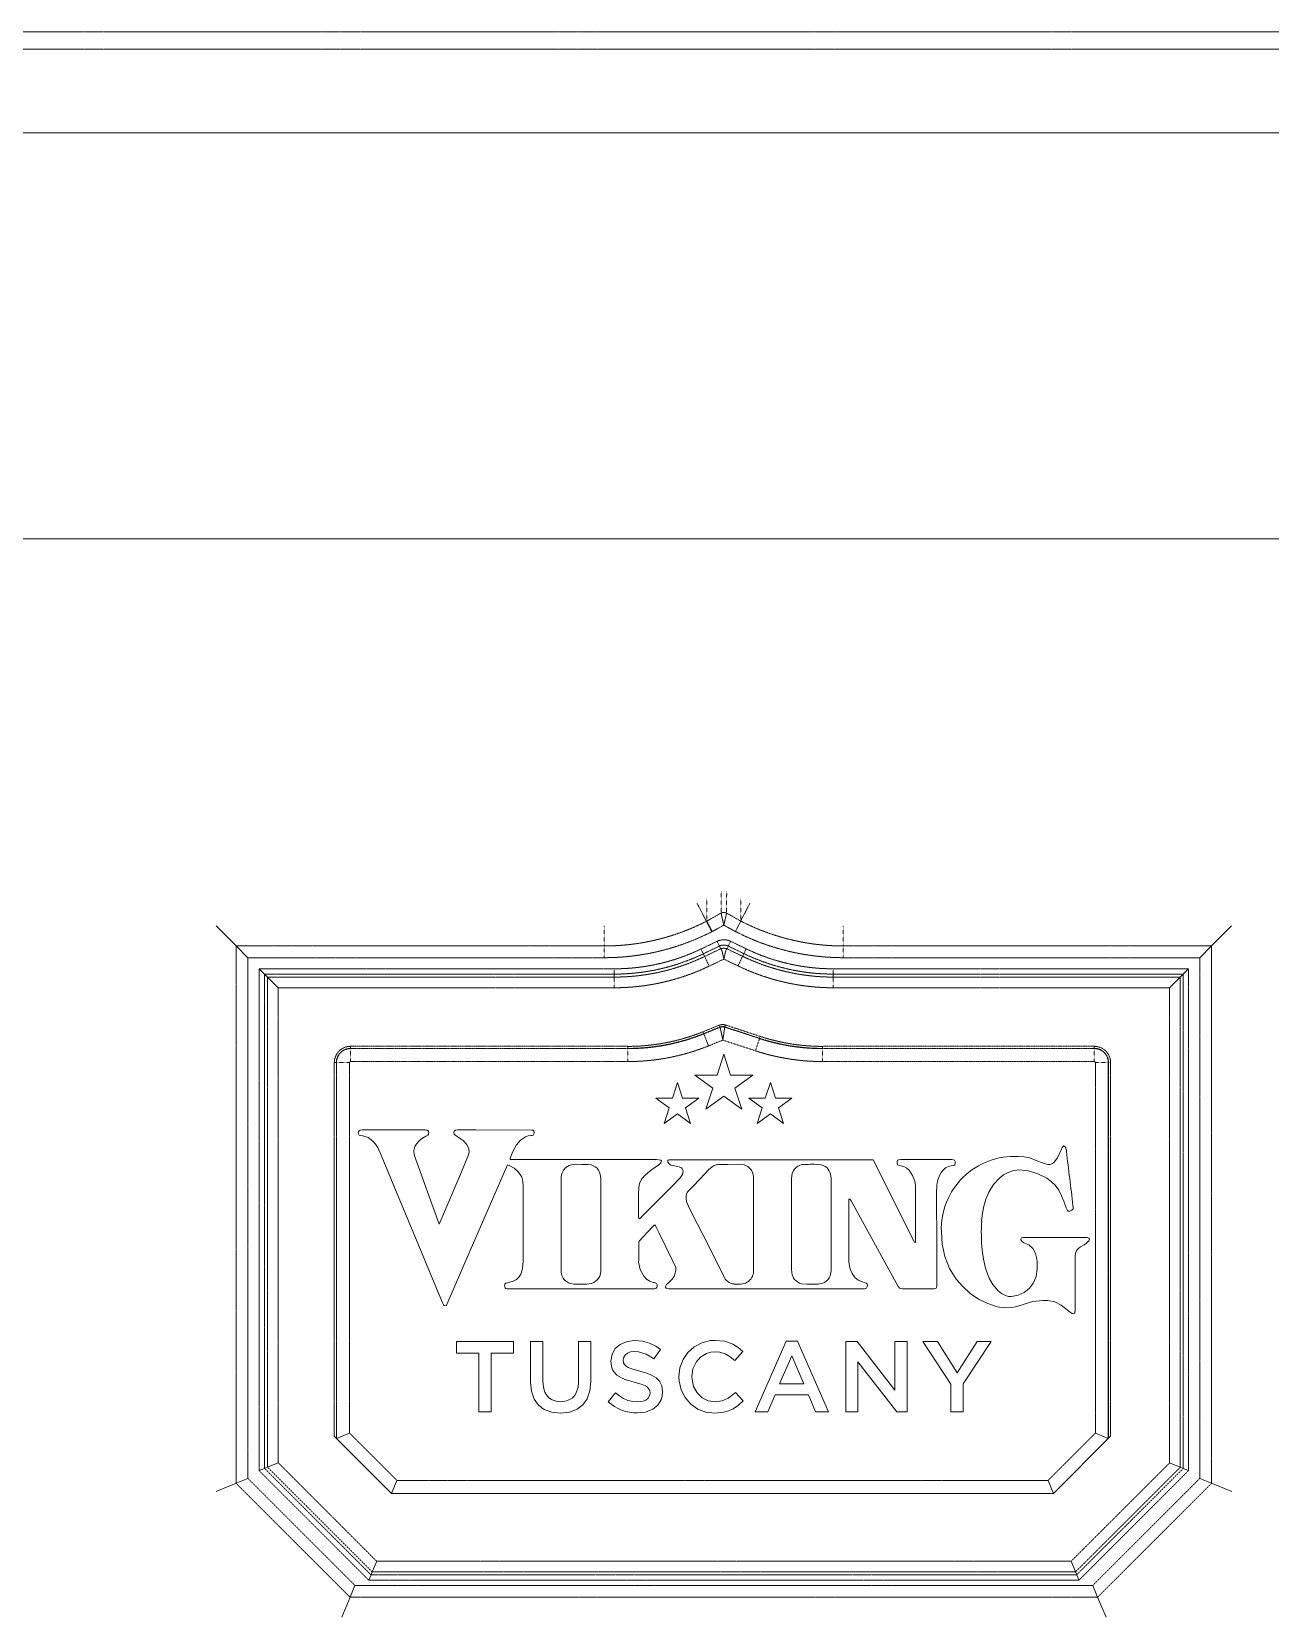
# Model space of a CAD drawing. Header units: millimetres. Extents: x 46989 to 543236, y 252623 to 526638.
# Drawn here: x 130112 to 132308, y 492769 to 495580 of the extents above; entities that cross this region are included whole.
import ezdxf

# ---------------------------------------------------------------- set-up
doc = ezdxf.new("R2010")
doc.units = ezdxf.units.MM
doc.linetypes.add('PHANTOM', pattern=[20, 10, -2, 2, -2, 2, -2])

msp = doc.modelspace()

# ---------------------------------------------------------------- linework, layer by layer
at = {"color": 7, "linetype": 'PHANTOM', "lineweight": 13, "ltscale": 0.03937}
for p, q in [((127917.3, 495579.7), (162387.3, 495579.7)), ((127917.3, 495549), (162387.3, 495549)), ((130474.9, 493959.1), (131127.2, 493959.1)), ((130474.9, 493959.1), (130474.9, 493006.4)), ((131550.8, 493959.1), (132203.4, 493959.1)), ((132203.4, 493006.4), (132203.4, 493959.1)), ((130495.7, 493938.2), (131127.2, 493938.2)), ((130495.7, 493938.2), (130495.7, 493015.1)), ((131550.8, 493938.2), (132182.5, 493938.2)), ((132182.5, 493015.1), (132182.5, 493938.2)), ((130515.5, 493918.5), (130515.5, 493029)), ((130515.5, 493918.5), (131144.9, 493918.5)), ((130524.9, 493909), (130524.9, 493032.9)), ((130524.9, 493909), (131144.9, 493909)), ((130530.2, 493903.7), (130530.2, 493035.1)), ((131144.9, 493903.7), (130530.2, 493903.7)), ((131533.1, 493918.5), (132162.8, 493918.5)), ((131533.1, 493909), (132153.4, 493909)), ((131533.1, 493903.7), (132148, 493903.7)), ((132148, 493903.7), (132148, 493035.1)), ((132153.4, 493032.9), (132153.4, 493909)), ((132162.8, 493029), (132162.8, 493918.5)), ((130549.1, 493884.8), (130549.1, 493042.9)), ((131144.9, 493884.8), (130549.1, 493884.8)), ((131533.1, 493884.8), (132129.2, 493884.8)), ((132129.2, 493884.8), (132129.2, 493042.9)), ((130648.7, 493752.2), (130648.7, 493089.8)), ((130652.3, 493752.2), (130652.3, 493086.2)), ((130652.7, 493752.2), (130652.7, 493085.9)), ((130675.6, 493752.2), (130675.6, 493095.4)), ((131997.5, 493095.4), (131997.5, 493752.2)), ((132020.5, 493085.9), (132020.5, 493752.2)), ((132020.9, 493752.2), (132020.9, 493086.2)), ((132024.4, 493752.2), (132024.4, 493089.8)), ((131913.6, 493011.5), (130759.5, 493011.5)), ((130723.8, 492868.1), (131954.4, 492868.1)), ((131968.4, 492834.5), (130709.9, 492834.5)), ((131964.4, 492844), (130713.8, 492844)), ((130716, 492849.3), (131962.2, 492849.3)), ((132001.6, 492804.7), (130676.6, 492804.7)), ((131993, 492825.5), (130685.3, 492825.5))]:
    msp.add_line(p, q, dxfattribs=at)
at = {"color": 7, "lineweight": 13, "ltscale": 0.03937}
for p, q in [((160540.9, 495400.6), (129763.7, 495400.6)), ((129763.7, 494680.6), (160540.9, 494680.6)), ((131923.2, 492988.5), (130750, 492988.5))]:
    msp.add_line(p, q, dxfattribs=at)
at = {"color": 7, "linetype": 'PHANTOM', "lineweight": 13, "ltscale": 0.001382}
msp.add_line((131309, 494043.4), (131308.9, 494003.6), dxfattribs=at)
at = {"color": 7, "linetype": 'PHANTOM', "lineweight": 13, "ltscale": 0.001353}
for p, q in [((131334.2, 494056.4), (131334.1, 494017.4)), ((131344.1, 494056.4), (131344, 494017.4))]:
    msp.add_line(p, q, dxfattribs=at)
at = {"color": 7, "linetype": 'PHANTOM', "lineweight": 13, "ltscale": 0.001381}
msp.add_line((131369.3, 494043.4), (131369.2, 494003.6), dxfattribs=at)
at = {"color": 7, "linetype": 'PHANTOM', "lineweight": 13, "ltscale": 0.00124}
for p, q in [((131308.1, 494002.8), (131291.7, 494034.6)), ((131127.2, 493959.1), (131127.2, 493994.8)), ((131550.8, 493959.1), (131550.8, 493994.8))]:
    msp.add_line(p, q, dxfattribs=at)
at = {"color": 7, "linetype": 'PHANTOM', "lineweight": 13, "ltscale": 0.000735171}
msp.add_line((131315.7, 494006.9), (131334.1, 494017.4), dxfattribs=at)
at = {"color": 7, "linetype": 'PHANTOM', "lineweight": 13, "ltscale": 0.000731168}
msp.add_line((131362.3, 494006.9), (131344, 494017.4), dxfattribs=at)
at = {"color": 7, "linetype": 'PHANTOM', "lineweight": 13, "ltscale": 0.001228}
msp.add_line((131369.2, 494003.6), (131385.4, 494035), dxfattribs=at)
at = {"color": 7, "lineweight": 13, "ltscale": 0.001754}
for p, q in [((130439.1, 493994.8), (130474.9, 493959.1)), ((132239.1, 493994.8), (132203.4, 493959.1))]:
    msp.add_line(p, q, dxfattribs=at)
at = {"color": 7, "linetype": 'PHANTOM', "lineweight": 13, "ltscale": 3.2859e-05}
msp.add_line((131308.1, 494002.8), (131308.9, 494003.3), dxfattribs=at)
at = {"color": 7, "linetype": 'PHANTOM', "lineweight": 13, "ltscale": 0.000725047}
msp.add_line((131317.6, 493984.2), (131308.1, 494002.8), dxfattribs=at)
at = {"color": 7, "linetype": 'PHANTOM', "lineweight": 13, "ltscale": 1.35767e-05}
msp.add_line((131308.9, 494003.6), (131308.9, 494003.3), dxfattribs=at)
at = {"color": 7, "linetype": 'PHANTOM', "lineweight": 13, "ltscale": 0.000724663}
msp.add_line((131308.9, 494003.2), (131318.4, 493984.7), dxfattribs=at)
at = {"color": 7, "linetype": 'PHANTOM', "lineweight": 13, "ltscale": 3.0629e-05}
msp.add_line((131317.6, 493984.2), (131318.4, 493984.7), dxfattribs=at)
at = {"color": 7, "linetype": 'PHANTOM', "lineweight": 13, "ltscale": 0.000724607}
msp.add_line((131369.2, 494003.2), (131359.7, 493984.6), dxfattribs=at)
at = {"color": 7, "linetype": 'PHANTOM', "lineweight": 13, "ltscale": 1.3742e-05}
msp.add_line((131369.2, 494003.6), (131369.2, 494003.2), dxfattribs=at)
at = {"color": 7, "lineweight": 13, "ltscale": 0.001025}
for p, q in [((130474.9, 493959.1), (130495.7, 493938.2)), ((132182.5, 493938.2), (132203.4, 493959.1))]:
    msp.add_line(p, q, dxfattribs=at)
at = {"color": 7, "linetype": 'PHANTOM', "lineweight": 13, "ltscale": 0.000725048}
for p, q in [((131127.2, 493938.2), (131127.2, 493959.1)), ((131550.8, 493938.2), (131550.8, 493959.1))]:
    msp.add_line(p, q, dxfattribs=at)
at = {"color": 7, "linetype": 'PHANTOM', "lineweight": 13, "ltscale": 0.001098}
for p, q in [((131327.1, 493967.3), (131298.6, 493953.6)), ((131331.2, 493958.8), (131302.7, 493945.1)), ((131333.5, 493954), (131305, 493940.3))]:
    msp.add_line(p, q, dxfattribs=at)
at = {"color": 7, "linetype": 'PHANTOM', "lineweight": 13, "ltscale": 0.000327664}
for p, q in [((131302.7, 493945.1), (131298.6, 493953.6)), ((131331.2, 493958.8), (131327.1, 493967.3))]:
    msp.add_line(p, q, dxfattribs=at)
at = {"color": 7, "linetype": 'PHANTOM', "lineweight": 13, "ltscale": 0.000184347}
msp.add_line((131333.5, 493954), (131331.2, 493958.8), dxfattribs=at)
at = {"color": 7, "linetype": 'PHANTOM', "lineweight": 13, "ltscale": 0.000184354}
msp.add_line((131344.7, 493954), (131347, 493958.8), dxfattribs=at)
at = {"color": 7, "linetype": 'PHANTOM', "lineweight": 13, "ltscale": 0.001064}
for p, q in [((131344.7, 493954), (131372.3, 493940.6)), ((131347, 493958.8), (131374.6, 493945.4)), ((131351.1, 493967.3), (131378.7, 493953.9))]:
    msp.add_line(p, q, dxfattribs=at)
at = {"color": 7, "linetype": 'PHANTOM', "lineweight": 13, "ltscale": 0.000327655}
msp.add_line((131347, 493958.8), (131351.1, 493967.3), dxfattribs=at)
at = {"color": 7, "linetype": 'PHANTOM', "lineweight": 13, "ltscale": 0.000327668}
msp.add_line((131374.6, 493945.4), (131378.7, 493953.9), dxfattribs=at)
at = {"color": 7, "linetype": 'PHANTOM', "lineweight": 13, "ltscale": 0.00018436}
msp.add_line((131305, 493940.3), (131302.7, 493945.1), dxfattribs=at)
at = {"color": 7, "linetype": 'PHANTOM', "lineweight": 13, "ltscale": 0.000655329}
msp.add_line((131313.2, 493923.3), (131305, 493940.3), dxfattribs=at)
at = {"color": 7, "linetype": 'PHANTOM', "lineweight": 13, "ltscale": 0.000997328}
msp.add_line((131339.1, 493935.7), (131313.2, 493923.3), dxfattribs=at)
at = {"color": 7, "linetype": 'PHANTOM', "lineweight": 13, "ltscale": 0.000963243}
msp.add_line((131339.1, 493935.7), (131364.1, 493923.6), dxfattribs=at)
at = {"color": 7, "linetype": 'PHANTOM', "lineweight": 13, "ltscale": 0.000655323}
msp.add_line((131364.1, 493923.6), (131372.3, 493940.6), dxfattribs=at)
at = {"color": 7, "linetype": 'PHANTOM', "lineweight": 13, "ltscale": 0.000184368}
msp.add_line((131372.3, 493940.6), (131374.6, 493945.4), dxfattribs=at)
at = {"color": 7, "lineweight": 13, "ltscale": 0.000463411}
msp.add_line((130524.9, 493909), (130515.5, 493918.5), dxfattribs=at)
at = {"color": 7, "lineweight": 13, "ltscale": 0.000260692}
msp.add_line((130524.9, 493909), (130530.2, 493903.7), dxfattribs=at)
at = {"color": 7, "lineweight": 13, "ltscale": 0.000926779}
msp.add_line((130530.2, 493903.7), (130549.1, 493884.8), dxfattribs=at)
at = {"color": 7, "linetype": 'PHANTOM', "lineweight": 13, "ltscale": 0.000327658}
for p, q in [((131144.9, 493909), (131144.9, 493918.5)), ((131533.1, 493909), (131533.1, 493918.5))]:
    msp.add_line(p, q, dxfattribs=at)
at = {"color": 7, "linetype": 'PHANTOM', "lineweight": 13, "ltscale": 0.000184367}
for p, q in [((131144.9, 493903.7), (131144.9, 493909)), ((131533.1, 493903.7), (131533.1, 493909))]:
    msp.add_line(p, q, dxfattribs=at)
at = {"color": 7, "linetype": 'PHANTOM', "lineweight": 13, "ltscale": 0.000655317}
for p, q in [((131144.9, 493884.8), (131144.9, 493903.7)), ((131533.1, 493884.8), (131533.1, 493903.7))]:
    msp.add_line(p, q, dxfattribs=at)
at = {"color": 7, "lineweight": 13, "ltscale": 0.000926758}
msp.add_line((132148, 493903.7), (132129.2, 493884.8), dxfattribs=at)
at = {"color": 7, "lineweight": 13, "ltscale": 0.000260734}
msp.add_line((132153.4, 493909), (132148, 493903.7), dxfattribs=at)
at = {"color": 7, "lineweight": 13, "ltscale": 0.00046339}
msp.add_line((132153.4, 493909), (132162.8, 493918.5), dxfattribs=at)
at = {"color": 7, "linetype": 'PHANTOM', "lineweight": 13, "ltscale": 0.001075}
for p, q in [((131330.7, 493818.5), (131302, 493806.9)), ((131332.1, 493815.2), (131303.4, 493803.6)), ((131332.2, 493814.8), (131303.5, 493803.2))]:
    msp.add_line(p, q, dxfattribs=at)
at = {"color": 7, "linetype": 'PHANTOM', "lineweight": 13, "ltscale": 0.000124526}
msp.add_line((131330.7, 493818.5), (131332.1, 493815.2), dxfattribs=at)
at = {"color": 7, "linetype": 'PHANTOM', "lineweight": 13, "ltscale": 1.36098e-05}
for p, q in [((131332.1, 493815.2), (131332.2, 493814.8)), ((131303.4, 493803.6), (131303.5, 493803.2))]:
    msp.add_line(p, q, dxfattribs=at)
at = {"color": 7, "linetype": 'PHANTOM', "lineweight": 13, "ltscale": 1.36068e-05}
for p, q in [((131341, 493815.5), (131340.9, 493815.1)), ((130652.3, 493752.2), (130652.7, 493752.2)), ((132020.9, 493752.2), (132020.5, 493752.2))]:
    msp.add_line(p, q, dxfattribs=at)
at = {"color": 7, "linetype": 'PHANTOM', "lineweight": 13, "ltscale": 0.002242}
for p, q in [((131340.9, 493815.1), (131402.3, 493795)), ((131341, 493815.5), (131402.4, 493795.3)), ((131342.1, 493818.9), (131403.5, 493798.7))]:
    msp.add_line(p, q, dxfattribs=at)
at = {"color": 7, "linetype": 'PHANTOM', "lineweight": 13, "ltscale": 0.000124536}
msp.add_line((131342.1, 493818.9), (131341, 493815.5), dxfattribs=at)
at = {"color": 7, "linetype": 'PHANTOM', "lineweight": 13, "ltscale": 0.000124524}
msp.add_line((131302, 493806.9), (131303.4, 493803.6), dxfattribs=at)
at = {"color": 7, "linetype": 'PHANTOM', "lineweight": 13, "ltscale": 0.000796952}
msp.add_line((131303.5, 493803.2), (131312.1, 493781.9), dxfattribs=at)
at = {"color": 7, "linetype": 'PHANTOM', "lineweight": 13, "ltscale": 0.000944222}
msp.add_line((131337.3, 493792.1), (131312.1, 493781.9), dxfattribs=at)
at = {"color": 7, "linetype": 'PHANTOM', "lineweight": 13, "ltscale": 0.002111}
msp.add_line((131337.3, 493792.1), (131395.1, 493773.2), dxfattribs=at)
at = {"color": 7, "linetype": 'PHANTOM', "lineweight": 13, "ltscale": 0.000796953}
msp.add_line((131402.3, 493795), (131395.1, 493773.2), dxfattribs=at)
at = {"color": 7, "linetype": 'PHANTOM', "lineweight": 13, "ltscale": 1.36162e-05}
msp.add_line((131402.4, 493795.3), (131402.3, 493795), dxfattribs=at)
at = {"color": 7, "linetype": 'PHANTOM', "lineweight": 13, "ltscale": 0.000124522}
msp.add_line((131403.5, 493798.7), (131402.4, 493795.3), dxfattribs=at)
at = {"color": 7, "linetype": 'PHANTOM', "lineweight": 13, "ltscale": 0.000124518}
for p, q in [((130677.6, 493781.1), (130677.6, 493777.5)), ((131169.2, 493781.1), (131169.2, 493777.5)), ((131514, 493781.1), (131514, 493777.5)), ((131995.6, 493781.1), (131995.6, 493777.5))]:
    msp.add_line(p, q, dxfattribs=at)
at = {"color": 7, "linetype": 'PHANTOM', "lineweight": 13, "ltscale": 0.01707}
for p, q in [((130677.6, 493781.1), (131169.2, 493781.1)), ((130677.6, 493777.5), (131169.2, 493777.5)), ((130677.6, 493777.1), (131169.2, 493777.1)), ((130677.6, 493754.1), (131169.2, 493754.1))]:
    msp.add_line(p, q, dxfattribs=at)
at = {"color": 7, "linetype": 'PHANTOM', "lineweight": 13, "ltscale": 1.36218e-05}
for p, q in [((130677.6, 493777.5), (130677.6, 493777.1)), ((131169.2, 493777.5), (131169.2, 493777.1)), ((131514, 493777.5), (131514, 493777.1)), ((131995.6, 493777.5), (131995.6, 493777.1))]:
    msp.add_line(p, q, dxfattribs=at)
at = {"color": 7, "linetype": 'PHANTOM', "lineweight": 13, "ltscale": 0.000796941}
for p, q in [((130677.6, 493777.1), (130677.6, 493754.1)), ((131169.2, 493777.1), (131169.2, 493754.1)), ((131514, 493777.1), (131514, 493754.1)), ((131995.6, 493777.1), (131995.6, 493754.1))]:
    msp.add_line(p, q, dxfattribs=at)
at = {"color": 7, "lineweight": 13, "ltscale": 0.001362}
for p, q in [((131339.1, 493767.1), (131327.1, 493729.8)), ((131351.1, 493729.8), (131339.1, 493767.1)), ((131287.9, 493729.9), (131319.7, 493707)), ((131327.1, 493729.8), (131287.9, 493729.9)), ((131390.3, 493729.9), (131351.1, 493729.8)), ((131358.5, 493707), (131390.3, 493729.9)), ((131319.7, 493707), (131307.4, 493669.7)), ((131370.8, 493669.7), (131358.5, 493707)), ((131307.4, 493669.7), (131339.1, 493692.9)), ((131339.1, 493692.9), (131370.8, 493669.7))]:
    msp.add_line(p, q, dxfattribs=at)
at = {"color": 7, "linetype": 'PHANTOM', "lineweight": 13, "ltscale": 0.01672}
for p, q in [((131514, 493781.1), (131995.6, 493781.1)), ((131514, 493777.5), (131995.6, 493777.5)), ((131514, 493777.1), (131995.6, 493777.1)), ((131514, 493754.1), (131995.6, 493754.1))]:
    msp.add_line(p, q, dxfattribs=at)
at = {"color": 7, "linetype": 'PHANTOM', "lineweight": 13, "ltscale": 0.000124533}
for p, q in [((130648.7, 493752.2), (130652.3, 493752.2)), ((132024.4, 493752.2), (132020.9, 493752.2))]:
    msp.add_line(p, q, dxfattribs=at)
at = {"color": 7, "linetype": 'PHANTOM', "lineweight": 13, "ltscale": 0.000796971}
for p, q in [((130652.7, 493752.2), (130675.6, 493752.2)), ((132020.5, 493752.2), (131997.5, 493752.2))]:
    msp.add_line(p, q, dxfattribs=at)
at = {"color": 7, "lineweight": 13, "ltscale": 0.001011}
for p, q in [((131256.7, 493716.8), (131247.8, 493689)), ((131265.6, 493689), (131256.7, 493716.8)), ((131421.5, 493716.8), (131412.6, 493689)), ((131430.4, 493689), (131421.5, 493716.8)), ((131218.7, 493689.1), (131242.3, 493672.1)), ((131247.8, 493689), (131218.7, 493689.1)), ((131242.3, 493672.1), (131233.2, 493644.4)), ((131294.7, 493689.1), (131265.6, 493689)), ((131271.1, 493672.1), (131294.7, 493689.1)), ((131280.2, 493644.4), (131271.1, 493672.1)), ((131383.5, 493689.1), (131407.1, 493672.1)), ((131412.6, 493689), (131383.5, 493689.1)), ((131407.1, 493672.1), (131398, 493644.4)), ((131459.5, 493689.1), (131430.4, 493689)), ((131435.9, 493672.1), (131459.5, 493689.1)), ((131445, 493644.4), (131435.9, 493672.1)), ((131233.2, 493644.4), (131256.7, 493661.6)), ((131256.7, 493661.6), (131280.2, 493644.4)), ((131398, 493644.4), (131421.5, 493661.6)), ((131421.5, 493661.6), (131445, 493644.4))]:
    msp.add_line(p, q, dxfattribs=at)
at = {"color": 7, "lineweight": 13, "ltscale": 0.004533}
msp.add_line((130834.3, 493465.8), (130790.4, 493588.8), dxfattribs=at)
at = {"color": 7, "lineweight": 13, "ltscale": 3.81323e-05}
msp.add_line((131946.2, 493594.9), (131946.1, 493596), dxfattribs=at)
at = {"color": 7, "lineweight": 13, "ltscale": 0.000485637}
msp.add_line((131211.6, 493562.6), (131223.2, 493570.4), dxfattribs=at)
at = {"color": 7, "lineweight": 13, "ltscale": 0.012492}
msp.add_line((131603.9, 493580), (131244.1, 493580), dxfattribs=at)
at = {"color": 7, "lineweight": 13, "ltscale": 0.000210229}
msp.add_line((131482.4, 493571.8), (131488.5, 493571.8), dxfattribs=at)
at = {"color": 7, "lineweight": 13, "ltscale": 0.005677}
msp.add_line((131677.2, 493433.8), (131603.9, 493580), dxfattribs=at)
at = {"color": 7, "lineweight": 13, "ltscale": 0.000461564}
msp.add_line((131905.1, 493574), (131892.7, 493578.9), dxfattribs=at)
at = {"color": 7, "lineweight": 13, "ltscale": 0.005128}
for p, q in [((131050.6, 493385.6), (131050.6, 493533.3)), ((131120.9, 493545.8), (131120.9, 493398.1))]:
    msp.add_line(p, q, dxfattribs=at)
at = {"color": 7, "lineweight": 13, "ltscale": 8.11943e-05}
msp.add_line((131529.3, 493548.1), (131529.4, 493545.8), dxfattribs=at)
at = {"color": 7, "lineweight": 13, "ltscale": 0.000468802}
msp.add_line((131529.4, 493545.8), (131529.4, 493532.3), dxfattribs=at)
at = {"color": 7, "lineweight": 13, "ltscale": 0.000500056}
msp.add_line((131716.2, 493520.3), (131716.5, 493534.7), dxfattribs=at)
at = {"color": 7, "lineweight": 13, "ltscale": 8.44207e-05}
msp.add_line((131560.5, 493507), (131560.7, 493509.4), dxfattribs=at)
at = {"color": 7, "lineweight": 13, "ltscale": 3.52905e-05}
msp.add_line((131560.5, 493505.9), (131560.5, 493507), dxfattribs=at)
at = {"color": 7, "lineweight": 13, "ltscale": 9.78426e-05}
msp.add_line((131563.1, 493509.7), (131564.5, 493507.3), dxfattribs=at)
at = {"color": 7, "lineweight": 13, "ltscale": 0.00601}
msp.add_line((131564.5, 493507.3), (131647.8, 493355.5), dxfattribs=at)
at = {"color": 7, "lineweight": 13, "ltscale": 7.25929e-05}
msp.add_line((131188.1, 493479), (131188.1, 493481.1), dxfattribs=at)
at = {"color": 7, "lineweight": 13, "ltscale": 0.001238}
msp.add_line((131188.4, 493434.8), (131212.6, 493461), dxfattribs=at)
at = {"color": 7, "lineweight": 13, "ltscale": 4.7366e-05}
msp.add_line((131218.8, 493461.5), (131219.4, 493460.3), dxfattribs=at)
at = {"color": 7, "lineweight": 13, "ltscale": 0.000346207}
msp.add_line((131219.4, 493460.3), (131223.8, 493451.3), dxfattribs=at)
at = {"color": 7, "lineweight": 13, "ltscale": 2.12361e-05}
msp.add_line((131986.9, 493438.5), (131986.9, 493439.1), dxfattribs=at)
at = {"color": 7, "lineweight": 13, "ltscale": 0.002213}
msp.add_line((131961.5, 493344.7), (131961.6, 493408.4), dxfattribs=at)
at = {"color": 7, "lineweight": 13, "ltscale": 5.13064e-05}
msp.add_line((131215.2, 493362.3), (131213.8, 493362.6), dxfattribs=at)
at = {"color": 7, "lineweight": 13, "ltscale": 3.36921e-05}
msp.add_line((131216.2, 493362.2), (131215.2, 493362.3), dxfattribs=at)
at = {"color": 7, "lineweight": 13, "ltscale": 0.000271495}
msp.add_line((131347.1, 493362.7), (131341.7, 493368.4), dxfattribs=at)
at = {"color": 7, "lineweight": 13, "ltscale": 1.44104e-05}
msp.add_line((131357.3, 493359.7), (131356.9, 493359.7), dxfattribs=at)
at = {"color": 7, "lineweight": 13, "ltscale": 0.000144088}
msp.add_line((131506, 493359.6), (131501.8, 493359.6), dxfattribs=at)
at = {"color": 7, "lineweight": 13, "ltscale": 0.001101}
msp.add_line((131961.5, 493313), (131961.5, 493344.7), dxfattribs=at)
at = {"color": 7, "lineweight": 13, "ltscale": 0.000705133}
for p, q in [((130865.2, 493257.6), (130865.2, 493237.3)), ((130966.4, 493237.3), (130966.4, 493257.6))]:
    msp.add_line(p, q, dxfattribs=at)
at = {"color": 7, "lineweight": 13, "ltscale": 0.003513}
msp.add_line((130966.4, 493257.6), (130865.2, 493257.6), dxfattribs=at)
at = {"color": 7, "lineweight": 13, "ltscale": 0.000760657}
for p, q in [((131018.4, 493257.6), (130996.5, 493257.6)), ((131103.2, 493257.6), (131081.3, 493257.6))]:
    msp.add_line(p, q, dxfattribs=at)
at = {"color": 7, "lineweight": 13, "ltscale": 0.002493}
for p, q in [((130996.5, 493257.6), (130996.5, 493185.8)), ((131081.3, 493257.6), (131081.3, 493185.8))]:
    msp.add_line(p, q, dxfattribs=at)
at = {"color": 7, "lineweight": 13, "ltscale": 0.002462}
msp.add_line((131018.4, 493186.7), (131018.4, 493257.6), dxfattribs=at)
at = {"color": 7, "lineweight": 13, "ltscale": 0.002455}
msp.add_line((131103.2, 493186.9), (131103.2, 493257.6), dxfattribs=at)
at = {"color": 7, "lineweight": 13, "ltscale": 0.004758}
for p, q in [((131449.6, 493258.5), (131394.7, 493132.9)), ((131524.8, 493132.9), (131469.9, 493258.5))]:
    msp.add_line(p, q, dxfattribs=at)
at = {"color": 7, "lineweight": 13, "ltscale": 0.000704998}
msp.add_line((131469.9, 493258.5), (131449.6, 493258.5), dxfattribs=at)
at = {"color": 7, "lineweight": 13, "ltscale": 0.004329}
for p, q in [((131555, 493257.6), (131555, 493132.9)), ((131663.7, 493132.9), (131663.7, 493257.6))]:
    msp.add_line(p, q, dxfattribs=at)
at = {"color": 7, "lineweight": 13, "ltscale": 0.000705118}
msp.add_line((131575.3, 493257.6), (131555, 493257.6), dxfattribs=at)
at = {"color": 7, "lineweight": 13, "ltscale": 0.003787}
msp.add_line((131642.1, 493171.4), (131575.3, 493257.6), dxfattribs=at)
at = {"color": 7, "lineweight": 13, "ltscale": 0.002993}
msp.add_line((131642.1, 493257.6), (131642.1, 493171.4), dxfattribs=at)
at = {"color": 7, "lineweight": 13, "ltscale": 0.000748311}
msp.add_line((131663.7, 493257.6), (131642.1, 493257.6), dxfattribs=at)
at = {"color": 7, "lineweight": 13, "ltscale": 0.000896724}
msp.add_line((131717.7, 493257.6), (131691.8, 493257.6), dxfattribs=at)
at = {"color": 7, "lineweight": 13, "ltscale": 0.003136}
msp.add_line((131691.8, 493257.6), (131741.3, 493182.1), dxfattribs=at)
at = {"color": 7, "lineweight": 13, "ltscale": 0.002268}
msp.add_line((131752.6, 493202.4), (131717.7, 493257.6), dxfattribs=at)
at = {"color": 7, "lineweight": 13, "ltscale": 0.002275}
msp.add_line((131787.8, 493257.6), (131752.6, 493202.4), dxfattribs=at)
at = {"color": 7, "lineweight": 13, "ltscale": 0.00312}
msp.add_line((131763.4, 493182.6), (131813, 493257.6), dxfattribs=at)
at = {"color": 7, "lineweight": 13, "ltscale": 0.000872124}
msp.add_line((131813, 493257.6), (131787.8, 493257.6), dxfattribs=at)
at = {"color": 7, "lineweight": 13, "ltscale": 0.001373}
for p, q in [((130865.2, 493237.3), (130904.8, 493237.3)), ((130926.9, 493237.3), (130966.4, 493237.3))]:
    msp.add_line(p, q, dxfattribs=at)
at = {"color": 7, "lineweight": 13, "ltscale": 0.003624}
for p, q in [((130904.8, 493237.3), (130904.8, 493132.9)), ((130926.9, 493132.9), (130926.9, 493237.3))]:
    msp.add_line(p, q, dxfattribs=at)
at = {"color": 7, "lineweight": 13, "ltscale": 0.000705249}
msp.add_line((131214.9, 493227.2), (131226.6, 493243.7), dxfattribs=at)
at = {"color": 7, "lineweight": 13, "ltscale": 0.000745347}
msp.add_line((131358.6, 493224.1), (131372.7, 493240.3), dxfattribs=at)
at = {"color": 7, "lineweight": 13, "ltscale": 0.001884}
msp.add_line((131438, 493182.5), (131459.4, 493232.3), dxfattribs=at)
at = {"color": 7, "lineweight": 13, "ltscale": 0.001887}
msp.add_line((131459.4, 493232.3), (131481, 493182.5), dxfattribs=at)
at = {"color": 7, "lineweight": 13, "ltscale": 0.003897}
msp.add_line((131576.6, 493221.6), (131645.4, 493132.9), dxfattribs=at)
at = {"color": 7, "lineweight": 13, "ltscale": 0.00308}
msp.add_line((131576.6, 493132.9), (131576.6, 493221.6), dxfattribs=at)
at = {"color": 7, "lineweight": 13, "ltscale": 0.000711154}
msp.add_line((131147, 493166.8), (131133.8, 493151.1), dxfattribs=at)
at = {"color": 7, "lineweight": 13, "ltscale": 0.000695305}
msp.add_line((131373.6, 493152.9), (131359.5, 493167.1), dxfattribs=at)
at = {"color": 7, "lineweight": 13, "ltscale": 0.001491}
msp.add_line((131481, 493182.5), (131438, 493182.5), dxfattribs=at)
at = {"color": 7, "lineweight": 13, "ltscale": 0.001707}
msp.add_line((131741.3, 493182.1), (131741.3, 493132.9), dxfattribs=at)
at = {"color": 7, "lineweight": 13, "ltscale": 0.001726}
msp.add_line((131763.4, 493132.9), (131763.4, 493182.6), dxfattribs=at)
at = {"color": 7, "lineweight": 13, "ltscale": 0.001136}
msp.add_line((131417.2, 493132.9), (131430, 493163), dxfattribs=at)
at = {"color": 7, "lineweight": 13, "ltscale": 0.002047}
msp.add_line((131430, 493163), (131489, 493163), dxfattribs=at)
at = {"color": 7, "lineweight": 13, "ltscale": 0.001134}
msp.add_line((131489, 493163), (131501.6, 493132.9), dxfattribs=at)
at = {"color": 7, "lineweight": 13, "ltscale": 0.000766994}
msp.add_line((130904.8, 493132.9), (130926.9, 493132.9), dxfattribs=at)
at = {"color": 7, "lineweight": 13, "ltscale": 0.000779219}
msp.add_line((131394.7, 493132.9), (131417.2, 493132.9), dxfattribs=at)
at = {"color": 7, "lineweight": 13, "ltscale": 0.00080409}
msp.add_line((131501.6, 493132.9), (131524.8, 493132.9), dxfattribs=at)
at = {"color": 7, "lineweight": 13, "ltscale": 0.000748402}
msp.add_line((131555, 493132.9), (131576.6, 493132.9), dxfattribs=at)
at = {"color": 7, "lineweight": 13, "ltscale": 0.000636994}
msp.add_line((131645.4, 493132.9), (131663.7, 493132.9), dxfattribs=at)
at = {"color": 7, "lineweight": 13, "ltscale": 0.000766964}
msp.add_line((131741.3, 493132.9), (131763.4, 493132.9), dxfattribs=at)
at = {"color": 7, "lineweight": 13, "ltscale": 0.004973}
for p, q in [((130648.7, 493089.8), (130750, 492988.5)), ((132024.4, 493089.8), (131923.2, 492988.5))]:
    msp.add_line(p, q, dxfattribs=at)
at = {"color": 7, "lineweight": 13, "ltscale": 0.000862632}
for p, q in [((130675.6, 493095.4), (130652.7, 493085.9)), ((131997.5, 493095.4), (132020.5, 493085.9))]:
    msp.add_line(p, q, dxfattribs=at)
at = {"color": 7, "linetype": 'PHANTOM', "lineweight": 13, "ltscale": 0.004119}
for p, q in [((130675.6, 493095.4), (130759.5, 493011.5)), ((131913.6, 493011.5), (131997.5, 493095.4))]:
    msp.add_line(p, q, dxfattribs=at)
at = {"color": 7, "lineweight": 13, "ltscale": 0.000354697}
msp.add_line((130524.9, 493032.9), (130515.5, 493029), dxfattribs=at)
at = {"color": 7, "linetype": 'PHANTOM', "lineweight": 13, "ltscale": 0.009548}
for p, q in [((130515.5, 493029), (130709.9, 492834.5)), ((131968.4, 492834.5), (132162.8, 493029))]:
    msp.add_line(p, q, dxfattribs=at)
at = {"color": 7, "lineweight": 13, "ltscale": 0.000199503}
msp.add_line((130524.9, 493032.9), (130530.2, 493035.1), dxfattribs=at)
at = {"color": 7, "linetype": 'PHANTOM', "lineweight": 13, "ltscale": 0.009276}
for p, q in [((130524.9, 493032.9), (130713.8, 492844)), ((131964.4, 492844), (132153.4, 493032.9))]:
    msp.add_line(p, q, dxfattribs=at)
at = {"color": 7, "lineweight": 13, "ltscale": 0.000709339}
msp.add_line((130530.2, 493035.1), (130549.1, 493042.9), dxfattribs=at)
at = {"color": 7, "linetype": 'PHANTOM', "lineweight": 13, "ltscale": 0.009123}
for p, q in [((130530.2, 493035.1), (130716, 492849.3)), ((132148, 493035.1), (131962.2, 492849.3))]:
    msp.add_line(p, q, dxfattribs=at)
at = {"color": 7, "linetype": 'PHANTOM', "lineweight": 13, "ltscale": 0.00858}
for p, q in [((130549.1, 493042.9), (130723.8, 492868.1)), ((132129.2, 493042.9), (131954.4, 492868.1))]:
    msp.add_line(p, q, dxfattribs=at)
at = {"color": 7, "lineweight": 13, "ltscale": 0.000709311}
msp.add_line((132148, 493035.1), (132129.2, 493042.9), dxfattribs=at)
at = {"color": 7, "lineweight": 13, "ltscale": 0.000199558}
msp.add_line((132153.4, 493032.9), (132148, 493035.1), dxfattribs=at)
at = {"color": 7, "lineweight": 13, "ltscale": 0.000354669}
msp.add_line((132153.4, 493032.9), (132162.8, 493029), dxfattribs=at)
at = {"color": 7, "lineweight": 13, "ltscale": 0.001344}
for p, q in [((130439.1, 492991.6), (130474.9, 493006.4)), ((132239.2, 492991.6), (132203.4, 493006.4)), ((130661.8, 492768.9), (130676.6, 492804.7)), ((132016.4, 492768.9), (132001.6, 492804.7))]:
    msp.add_line(p, q, dxfattribs=at)
at = {"color": 7, "lineweight": 13, "ltscale": 0.000784772}
for p, q in [((130474.9, 493006.4), (130495.7, 493015.1)), ((132203.4, 493006.4), (132182.5, 493015.1))]:
    msp.add_line(p, q, dxfattribs=at)
at = {"color": 7, "linetype": 'PHANTOM', "lineweight": 13, "ltscale": 0.009909}
for p, q in [((130676.6, 492804.7), (130474.9, 493006.4)), ((132001.6, 492804.7), (132203.4, 493006.4))]:
    msp.add_line(p, q, dxfattribs=at)
at = {"color": 7, "linetype": 'PHANTOM', "lineweight": 13, "ltscale": 0.009308}
for p, q in [((130685.3, 492825.5), (130495.7, 493015.1)), ((131993, 492825.5), (132182.5, 493015.1))]:
    msp.add_line(p, q, dxfattribs=at)
at = {"color": 7, "lineweight": 13, "ltscale": 0.00086591}
for p, q in [((130750, 492988.5), (130759.5, 493011.5)), ((131923.2, 492988.5), (131913.6, 493011.5))]:
    msp.add_line(p, q, dxfattribs=at)
at = {"color": 7, "lineweight": 13, "ltscale": 0.000709318}
for p, q in [((130716, 492849.3), (130723.8, 492868.1)), ((131962.2, 492849.3), (131954.4, 492868.1))]:
    msp.add_line(p, q, dxfattribs=at)
at = {"color": 7, "lineweight": 13, "ltscale": 0.000354661}
msp.add_line((130713.8, 492844), (130709.9, 492834.5), dxfattribs=at)
at = {"color": 7, "lineweight": 13, "ltscale": 0.000199545}
msp.add_line((130713.8, 492844), (130716, 492849.3), dxfattribs=at)
at = {"color": 7, "lineweight": 13, "ltscale": 0.000199557}
msp.add_line((131964.4, 492844), (131962.2, 492849.3), dxfattribs=at)
at = {"color": 7, "lineweight": 13, "ltscale": 0.00035465}
msp.add_line((131964.4, 492844), (131968.4, 492834.5), dxfattribs=at)
at = {"color": 7, "lineweight": 13, "ltscale": 0.00078478}
for p, q in [((130676.6, 492804.7), (130685.3, 492825.5)), ((132001.6, 492804.7), (131993, 492825.5))]:
    msp.add_line(p, q, dxfattribs=at)
at = {"color": 7, "linetype": 'PHANTOM', "lineweight": 13, "ltscale": 0.03937}
for points in [[(131339.1, 493935.7), (131336.1, 493949.3), (131334.7, 493952.8), (131333.5, 493954)], [(131339.1, 493935.7), (131342.1, 493949.2), (131343.5, 493952.8), (131344.7, 493954)], [(131337.3, 493792.1), (131333, 493812.6), (131332.4, 493814.4), (131332.2, 493814.8)], [(131337.3, 493792.1), (131340.3, 493812.8), (131340.8, 493814.7), (131340.9, 493815.1)]]:
    msp.add_lwpolyline(points, dxfattribs=at)
at = {"color": 7, "lineweight": 13, "ltscale": 0.03937}
for points in [[(130692.7, 493631.5), (130691.6, 493629.7), (130691.2, 493627.7), (130691.4, 493625.8), (130692.9, 493623.7), (130695.8, 493622.8)], [(130698, 493632.8), (130694.6, 493632.6), (130692.7, 493631.5)], [(130695.8, 493622.8), (130699.1, 493622.6), (130708.7, 493619.5), (130716.9, 493613.2), (130721.6, 493607.7), (130725.7, 493601.5), (130731.6, 493588.2)], [(130790.4, 493588.8), (130789.5, 493596.4), (130791.5, 493603.4), (130794.8, 493609), (130799.1, 493613.8), (130804.9, 493618.4), (130811.2, 493621.9), (130814.2, 493623.4), (130815.8, 493625.3), (130816.5, 493628.3), (130815.6, 493630.5), (130812.5, 493632.5), (130809.8, 493632.8), (130789.1, 493632.8), (130698, 493632.8)], [(130998.2, 493632.7), (130899.3, 493632.9), (130870, 493632.9), (130866.9, 493632.8), (130863.5, 493632.3), (130861, 493630.5), (130860.3, 493627.7), (130861.4, 493625.2), (130864.7, 493622.3)], [(130864.7, 493622.3), (130876.9, 493614.4), (130883.8, 493606.9), (130887.2, 493599.5), (130887.6, 493594.3), (130886.3, 493588.6)], [(130961, 493584.4), (130965.8, 493596), (130971.6, 493606.2), (130978.7, 493614.5), (130987.4, 493620.5), (130992.3, 493622.2), (130997.6, 493622.8), (130999.3, 493622.8), (131001, 493623.7), (131002.3, 493625.9), (131002.7, 493628.9), (131002.2, 493630.8), (131000.9, 493632.2), (130998.2, 493632.7)], [(130731.6, 493588.2), (130756, 493529.4), (130804.4, 493413.3), (130828.6, 493354.8), (130841.1, 493325.4), (130842.3, 493322.6)], [(130886.3, 493588.6), (130871.2, 493551.6), (130839.6, 493478.1), (130834.3, 493465.8)], [(131936.8, 493597.3), (131930.6, 493583.5), (131924.8, 493575.7), (131921.4, 493573.1), (131917.6, 493571.7), (131913.5, 493571.7), (131905.1, 493574)], [(131946.1, 493596), (131945, 493601.1), (131943.7, 493603.4), (131942.9, 493604.2), (131941.7, 493604.5), (131941, 493604.2), (131939.6, 493603.1)], [(130848.1, 493323.3), (130889.5, 493419), (130955.6, 493570.7)], [(130955.6, 493570.7), (130960, 493569.5), (130967.7, 493564.9), (130973.1, 493559.6), (130978, 493553.8), (130980.8, 493548.9), (130982.7, 493542), (130983.4, 493533.1)], [(130960.4, 493581), (130960.6, 493582.8), (130961, 493584.4)], [(131227.6, 493579.3), (131219.9, 493580.4), (131042.7, 493580.4), (130981.6, 493580.4), (130962.4, 493580.5), (130961.2, 493580.5), (130960.8, 493580.6), (130960.5, 493580.8), (130960.4, 493581)], [(131050.6, 493549.5), (131051.8, 493555.9), (131054.7, 493561.7), (131059.1, 493566.5), (131064.7, 493569.9), (131070.9, 493571.5)], [(131070.9, 493571.5), (131075.7, 493571.9), (131087.4, 493571.8)], [(131087.4, 493571.8), (131098.3, 493571.7), (131103.7, 493570.9)], [(131116.9, 493561.6), (131119.4, 493556.4), (131120.7, 493550.8), (131120.9, 493545.8)], [(131188.1, 493481.1), (131188.1, 493519.7), (131188.2, 493530.2), (131189.3, 493538.3), (131193.5, 493546), (131200, 493553.2), (131211.6, 493562.6)], [(131266.9, 493560.1), (131265.6, 493553.7), (131261.9, 493547.7), (131247.3, 493532.9), (131193.3, 493478.6), (131193.3, 493478.5)], [(131223.2, 493570.4), (131227.3, 493574.5), (131228.2, 493576.4), (131228.3, 493578.1), (131227.6, 493579.3)], [(131244.1, 493580), (131241.5, 493579.8), (131240.3, 493579.4), (131239.6, 493578.5), (131239.6, 493577.7), (131240, 493576), (131241.9, 493572.9), (131245, 493570.6), (131248.3, 493569.7), (131251.5, 493569.4), (131259.9, 493567.7), (131263.9, 493565.4), (131265.5, 493563.7), (131266.9, 493560.1)], [(131305.6, 493555.2), (131312.1, 493561.9), (131318.3, 493567.5), (131321.9, 493569.6), (131327.9, 493571.4), (131332.7, 493571.7), (131345.6, 493571.8)], [(131345.6, 493571.8), (131364, 493571.9), (131368.6, 493571.8)], [(131368.6, 493571.8), (131375.3, 493570.7), (131381.5, 493567.9), (131388, 493561.3)], [(131388, 493561.3), (131390.4, 493556.2), (131391.5, 493550.6), (131391.9, 493539.1)], [(131459, 493546.5), (131460.1, 493555.4), (131462.5, 493560.8)], [(131503.4, 493571.8), (131511.3, 493571.1), (131515.1, 493569.9)], [(131526, 493560.5), (131527.7, 493557.1), (131529.3, 493548.1)], [(131646.6, 493578.6), (131646.1, 493577), (131646, 493572.8), (131647.1, 493570.7)], [(131652.6, 493580.4), (131648.6, 493579.9), (131647.2, 493579.1), (131646.6, 493578.6)], [(131647.1, 493570.7), (131649.8, 493569.8), (131658.1, 493568)], [(131737, 493568), (131741.4, 493569.1), (131746.6, 493570.1), (131748.3, 493571), (131749, 493572), (131749.1, 493572.7), (131749.1, 493574.3), (131749.1, 493576.9), (131748.6, 493578.3), (131747.6, 493579.4), (131746.3, 493580), (131743, 493580.4), (131738.4, 493580.4), (131720.3, 493580.4), (131652.6, 493580.4)], [(131658.1, 493568), (131663.4, 493565.3), (131667.4, 493561.7), (131673.7, 493552.3), (131677.6, 493542.3), (131678.6, 493534.4), (131678.6, 493434), (131678, 493433.6), (131677.2, 493433.8)], [(131716.5, 493534.7), (131717.7, 493542.1), (131721.5, 493552.3), (131724.3, 493557.2), (131727.9, 493561.8), (131732, 493565.5), (131737, 493568)], [(131808.5, 493522.5), (131816.9, 493536.3), (131828, 493548.2), (131834.5, 493553), (131841.6, 493557), (131851.4, 493560.5), (131861.8, 493562)], [(131892.7, 493578.9), (131881.3, 493583.2), (131871.5, 493585.1), (131860.6, 493585.8)], [(131861.8, 493562), (131879.1, 493560.2), (131895.8, 493555.2), (131911.3, 493547.4)], [(130983.4, 493533.1), (130983.3, 493440.5), (130983.3, 493402), (130983.1, 493392.7), (130981.8, 493384.8), (130979.1, 493377.3), (130975.8, 493372.1), (130971.4, 493367.9), (130965.7, 493365), (130955.5, 493362.1), (130952.8, 493361.3)], [(131050.6, 493533.3), (131050.5, 493544.7), (131050.6, 493549.5)], [(131275.7, 493524.3), (131285.7, 493534.6), (131305.6, 493555.2)], [(131391.9, 493539.1), (131391.8, 493509.1), (131391.8, 493429.7), (131391.8, 493390)], [(131459, 493385.6), (131459, 493542.5), (131459, 493546.5)], [(131911.3, 493547.4), (131919.3, 493541.7), (131926.2, 493535.1), (131932.7, 493526.2), (131937.8, 493516.3), (131941.8, 493506.4)], [(131273.1, 493505.8), (131272.2, 493511.5), (131272.5, 493517.3), (131274.2, 493522.2), (131275.7, 493524.3)], [(131282.6, 493485.6), (131276.7, 493497.6), (131273.1, 493505.8)], [(131570.4, 493372.6), (131566.5, 493378.3), (131562.8, 493386.3), (131560.6, 493398.7), (131560.5, 493419.7), (131560.6, 493452.3), (131560.5, 493505.9)], [(131716.3, 493356.3), (131716.3, 493425.4), (131716.2, 493520.3)], [(131796, 493471.9), (131797.4, 493485.1), (131799.8, 493497.9), (131803.5, 493510.4), (131808.5, 493522.5)], [(131941.8, 493506.4), (131945.9, 493494.9), (131948, 493490)], [(131193.3, 493478.5), (131190.6, 493476), (131189.8, 493475.5), (131189.4, 493475.5), (131188.8, 493475.7), (131188.1, 493477.6), (131188.1, 493479)], [(131341.7, 493368.4), (131312.2, 493427), (131282.6, 493485.6)], [(131948, 493490), (131949.5, 493489), (131950.3, 493488.8), (131952.1, 493489), (131955.9, 493490.9)], [(131955.9, 493490.9), (131958, 493493.1), (131958.3, 493495.7), (131957.8, 493498.8)], [(131212.6, 493461), (131214.5, 493463), (131215.7, 493463.8), (131216.7, 493463.9), (131217.1, 493463.8), (131217.8, 493463.2), (131218.8, 493461.5)], [(131223.8, 493451.3), (131248.9, 493400.4), (131253.8, 493389.1), (131254, 493383.5), (131250.8, 493373), (131247.5, 493368.2), (131242.8, 493363.4), (131240.3, 493361.1)], [(131724.6, 493452.7), (131725.8, 493430.1), (131730.8, 493408.2), (131739.3, 493387.5), (131751.1, 493368.6), (131762.6, 493355.1), (131775.9, 493343.1), (131790.6, 493333.1), (131806.7, 493325), (131823.5, 493319.1)], [(131810, 493368.8), (131806.1, 493378), (131803, 493387.6), (131799.3, 493403.5), (131797, 493419.5)], [(131870.8, 493433), (131879.5, 493429.4), (131886.6, 493422.5), (131891.3, 493413.7), (131893.4, 493406.7), (131894.5, 493399.6), (131894.6, 493386), (131892.4, 493373.3), (131887.9, 493362), (131881, 493352.3), (131871.6, 493344.8), (131860.5, 493339.7), (131848.6, 493337.5)], [(131981, 493442.3), (131877.8, 493442.3), (131871.1, 493442.3), (131868.8, 493442.2), (131866.7, 493441.7), (131865.2, 493439.4)], [(131865.2, 493439.4), (131865.6, 493437.8), (131867.7, 493434.8), (131870.8, 493433)], [(131961.6, 493408.4), (131962.3, 493414.5), (131964.6, 493419.6), (131968.2, 493423.4), (131971.2, 493425.6), (131977.7, 493429.4)], [(131977.7, 493429.4), (131981.9, 493432.2), (131985.9, 493436.1), (131986.9, 493438.5)], [(131986.9, 493439.1), (131985.7, 493440.9), (131983, 493442), (131981, 493442.3)], [(131120.9, 493398.1), (131121, 493391.3), (131120.9, 493381.8)], [(131213.8, 493362.6), (131207.7, 493364.8), (131201.9, 493368.6), (131197, 493373.9), (131190.9, 493385.5), (131188.1, 493398.6)], [(131391.8, 493390), (131391.8, 493383.1), (131391.4, 493378.5)], [(131529.4, 493389.6), (131529.4, 493383.3), (131527.6, 493374)], [(130952.8, 493361.3), (130951.1, 493359.7), (130950.5, 493357.1), (130950.7, 493354.9), (130951.6, 493353), (130952.8, 493351.9), (130954.7, 493351.3), (130957.4, 493351.3), (131069.2, 493351.2), (131158.7, 493351.3), (131194.6, 493351.2), (131216, 493351.3), (131218.1, 493351.5), (131219.2, 493352.1), (131220.5, 493353.9), (131221, 493355.9), (131220.9, 493358), (131219.6, 493360.7), (131218.5, 493361.4), (131216.2, 493362.2)], [(131054.6, 493369.9), (131052.1, 493375), (131050.8, 493380.6), (131050.6, 493385.6)], [(131235.7, 493355.5), (131235.7, 493354.3), (131236.7, 493352.3), (131238.1, 493351.6), (131241.6, 493351.3), (131246.1, 493351.3), (131470.9, 493351.3), (131583.9, 493351.3), (131588.2, 493351.3), (131590.9, 493351.9), (131592.1, 493352.6), (131593.3, 493355), (131593.6, 493357.9), (131593.3, 493359.6), (131592.1, 493361), (131590.7, 493361.5)], [(131240.3, 493361.1), (131237.5, 493358.7), (131235.7, 493355.5)], [(131377.6, 493361.5), (131369.1, 493359.7), (131359, 493359.6), (131357.3, 493359.7)], [(131462.4, 493370.9), (131460.3, 493375.7), (131459, 493385.6)], [(131486, 493359.6), (131477.4, 493360.2), (131473.3, 493361.5)], [(131590.7, 493361.5), (131584.8, 493363.3), (131577.3, 493366.4), (131571.5, 493371.2), (131570.4, 493372.6)], [(131825.2, 493347.6), (131815.6, 493358.7), (131810, 493368.8)], [(131084.1, 493359.6), (131073.2, 493359.6), (131067.7, 493360.5)], [(131100.6, 493359.8), (131096.3, 493359.5), (131084.1, 493359.6)], [(131650.4, 493352.3), (131652, 493351.5), (131655.7, 493351.3), (131663.9, 493351.2), (131711.6, 493351.3)], [(131711.6, 493351.3), (131714.2, 493351.5), (131715.6, 493352.3), (131716.2, 493353.8), (131716.3, 493356.3)], [(131848.6, 493337.5), (131843.5, 493337.6), (131838.4, 493339.1), (131831.4, 493342.8), (131825.2, 493347.6)], [(130845.2, 493321.1), (130846.7, 493321.5), (130847.3, 493321.9), (130848.1, 493323.3)], [(131823.5, 493319.1), (131836.4, 493317.3), (131849.5, 493318), (131855.8, 493319.1)], [(131855.8, 493319.1), (131868, 493322.8), (131880.9, 493327), (131887, 493328.5)], [(131887, 493328.5), (131904.5, 493330.4), (131913, 493330.2), (131925.5, 493327.9), (131937.2, 493322.5), (131947.7, 493314.1)], [(131947.7, 493314.1), (131953.7, 493309), (131956.4, 493307.6), (131958.3, 493307.1), (131959.5, 493307.2), (131960.5, 493307.8), (131961.1, 493308.8), (131961.4, 493310), (131961.5, 493313)], [(131181.4, 493259.4), (131167.5, 493257.7), (131155.3, 493252.6), (131146.6, 493245.1), (131140.9, 493235.4), (131138.8, 493223.2)], [(131226.6, 493243.7), (131218.8, 493249.3), (131207.3, 493254.9), (131194.8, 493258.3), (131181.4, 493259.4)], [(131323.9, 493259.8), (131315.5, 493259.3), (131300.3, 493255.6), (131286.7, 493248.6), (131275.3, 493238.4), (131266.7, 493225.7), (131261.3, 493210.9), (131259.6, 493194.9)], [(131372.7, 493240.3), (131364.5, 493247.3), (131355.3, 493253), (131340.6, 493258.1), (131323.9, 493259.8)], [(131138.8, 493223.2), (131139.7, 493214.2), (131141.8, 493207.8), (131145, 493202.6), (131149.5, 493198.2), (131157.7, 493193.1), (131164.1, 493190.4), (131180.3, 493185.7)], [(131160.7, 493225.2), (131161.6, 493229.8), (131164, 493233.8), (131168.2, 493237.1), (131173.6, 493239.2), (131181, 493240)], [(131190.3, 493205.2), (131175.8, 493209.3), (131169.7, 493211.8), (131165.8, 493214.1), (131163, 493216.9), (131161.4, 493220.1), (131160.7, 493225.2)], [(131181, 493240), (131187.8, 493239.5), (131201.7, 493235.1), (131214.9, 493227.2)], [(131282.5, 493195.6), (131284.4, 493209.1), (131289.8, 493221.1), (131297.8, 493230.3), (131308.3, 493236.7), (131315.8, 493238.9), (131323.7, 493239.6)], [(131323.7, 493239.6), (131331.8, 493238.9), (131341.6, 493235.9), (131350.5, 493230.8), (131358.6, 493224.1)], [(131230.4, 493168.4), (131228.9, 493179.4), (131225, 493187.2), (131218.9, 493193.4), (131210.6, 493198.4), (131204.3, 493201.1), (131190.3, 493205.2)], [(131259.6, 493194.9), (131260, 493187.6), (131263.5, 493172.2), (131270.4, 493158.3), (131280.4, 493146.8), (131292.9, 493138.1), (131307.3, 493132.6), (131323, 493130.8)], [(131323.7, 493150.9), (131311.5, 493152.8), (131300.8, 493158.1), (131291.7, 493167), (131285.5, 493178.3), (131282.7, 493191.1), (131282.5, 493195.6)], [(130996.5, 493185.8), (130998.1, 493169.8), (131003, 493155.6), (131010.6, 493145.2), (131020.8, 493137.5), (131034.3, 493132.5), (131049.6, 493131)], [(131049.9, 493151.1), (131041.9, 493151.9), (131034.6, 493154.4), (131029.1, 493158.1), (131024.6, 493163), (131021.8, 493168.1), (131019.9, 493173.9), (131018.4, 493186.7)], [(131049.6, 493131), (131065.5, 493132.7), (131079, 493137.8), (131089.2, 493145.6), (131096.7, 493156.1), (131101.6, 493170.5), (131103.2, 493186.9)], [(131081.3, 493185.8), (131080.6, 493176.6), (131078.2, 493168.3), (131074.9, 493162.3), (131070.3, 493157.5), (131061, 493152.6), (131049.9, 493151.1)], [(131186.4, 493150.6), (131177.5, 493151.3), (131169.2, 493153.3), (131161.4, 493156.7), (131154, 493161.3), (131147, 493166.8)], [(131180.3, 493185.7), (131194.3, 493181.7), (131200.1, 493179.2), (131203.8, 493176.9), (131207.9, 493170.9), (131208.5, 493166.2)], [(131185.8, 493131.2), (131200.3, 493132.7), (131213.1, 493137.7), (131221.9, 493144.8), (131227.8, 493154.4), (131229.7, 493161.1), (131230.4, 493168.4)], [(131208.5, 493166.2), (131207.6, 493161.5), (131205.2, 493157.4), (131201.1, 493154), (131195.8, 493151.8), (131186.4, 493150.6)], [(131359.5, 493167.1), (131351.1, 493160.1), (131346.7, 493157.1), (131335.9, 493152.5), (131323.7, 493150.9)], [(131323, 493130.8), (131339, 493132.4), (131347.7, 493134.9), (131355.7, 493138.6), (131365.1, 493145), (131373.6, 493152.9)]]:
    msp.add_lwpolyline(points, dxfattribs=at)
at = {"color": 7, "linetype": 'PHANTOM', "lineweight": 13, "ltscale": 0.03937}
for centre, radius, start, end in [((131339.1, 494005.7), 12.7, 66.9843, 112.8755), ((133124, 494418.9), 1834.4, 192.6427, 193.3272), ((129637.7, 494404.2), 1749.6, 346.511, 347.2287), ((131127.2, 494354.8), 395.8, 270, 297.1961), ((131127.2, 494354.8), 416.6, 270, 297.1961), ((131203.1, 494206.9), 229.6, 297.4582, 299.394), ((131205.3, 494207), 249.5, 296.9582, 298.8881), ((130909.9, 494737.1), 856.3, 299.0616, 300.0784), ((131762.7, 494722.7), 841.1, 239.757, 240.7842), ((131470.2, 494201.3), 243.3, 240.9549, 242.9674), ((131550.8, 494354.8), 416.6, 242.7006, 270), ((131472, 494200.5), 222.5, 240.4459, 242.4729), ((131550.8, 494354.8), 395.8, 242.6905, 270), ((131144.9, 494272.5), 354, 270, 295.7305), ((131339.1, 493942.4), 27.6, 64.1434, 115.7305), ((131339.1, 493942.4), 18.2, 64.1434, 115.7305), ((131339.1, 493935.6), 19.3, 73.0709, 106.8028), ((131533.1, 494272.5), 354, 244.1434, 270), ((131144.9, 494272.5), 363.4, 270, 295.7305), ((131144.9, 494272.5), 368.7, 270, 295.7305), ((131533.1, 494272.5), 387.6, 244.1434, 270), ((131533.1, 494272.5), 368.7, 244.1434, 270), ((131533.1, 494272.5), 363.4, 244.1434, 270), ((131144.9, 494272.5), 387.6, 270, 295.7305), ((131337, 493803.1), 16.6, 71.8132, 112.0265), ((131337, 493803.1), 13, 71.8132, 112.0265), ((131337, 493803), 12.7, 71.9725, 111.8672), ((131169.2, 494135.2), 354.2, 270, 292.0265), ((131169.2, 494135.2), 357.8, 270, 292.0265), ((131169.2, 494135.2), 358.2, 270, 292.0265), ((131514, 494135.2), 358.2, 251.8132, 270), ((131514, 494135.2), 357.8, 251.8132, 270), ((131514, 494135.2), 354.2, 251.8132, 270), ((130677.6, 493752.2), 28.9, 90, 180), ((130677.6, 493752.2), 25.3, 90, 180), ((130677.6, 493752.2), 24.9, 90, 180), ((131169.2, 494135.2), 381.1, 270, 292.0265), ((131514, 494135.2), 381.1, 251.8132, 270), ((131995.6, 493752.2), 28.9, 0, 90), ((131995.6, 493752.2), 25.3, 0, 90), ((131995.6, 493752.2), 24.9, 0, 90), ((130677.6, 493752.2), 1.93, 90.0001, 180), ((131995.6, 493752.2), 1.93, 0.0001, 90)]:
    msp.add_arc(centre, radius, start, end, dxfattribs=at)
at = {"color": 7, "lineweight": 13, "ltscale": 0.03937}
for centre, radius, start, end in [((131953.1, 493592.8), 16.9, 142.6809, 164.7452), ((113509.3, 491316), 18577.2, 6.74793, 7.04629), ((131098.5, 493549.5), 22, 33.2985, 76.204), ((131482.6, 493548), 23.8, 111.8173, 147.6322), ((131482.3, 493549.3), 22.6, 89.6637, 112.0961), ((131496.5, 493140), 431.9, 89.0866, 91.0626), ((131506.7, 493549.3), 22.3, 30.2111, 67.903), ((131853.8, 493456.7), 129.3, 86.9684, 181.7696), ((176427.7, 493462.7), 44898.4, 179.91124, 180.09327), ((131562, 493508.6), 1.52, 47.5137, 147.333), ((132121.1, 493451.6), 325.7, 176.4356, 185.6672), ((134192, 493390.5), 3003.9, 179.1557, 179.8457), ((131072.7, 493381.7), 21.7, 213.1003, 234.9379), ((131073.6, 493383.2), 23.4, 235.2205, 255.3843), ((131097.7, 493382.9), 23.2, 277.2445, 357.4874), ((131358.7, 493382.9), 23.2, 240.1212, 265.4767), ((131368.4, 493383), 23.4, 293.2504, 349.1065), ((131481.7, 493382.1), 22.4, 210.2811, 247.7479), ((131506, 493382.5), 22.9, 269.8219, 299.1414), ((131506.1, 493383), 23.3, 298.4457, 337.4582), ((131491.9, 493924.3), 564.8, 269.4015, 271.01), ((131658, 493361.3), 11.7, 209.3581, 229.9649), ((130845.1, 493324.3), 3.26, 211.5832, 270.957), ((131185.5, 493207.9), 76.8, 227.7332, 270.2764), ((130652.6, 493086.1), 0.156, 216.9512, 288.9658), ((132020.5, 493086.1), 0.156, 251.0342, 323.0488)]:
    msp.add_arc(centre, radius, start, end, dxfattribs=at)

doc.saveas('drawing.dxf')
